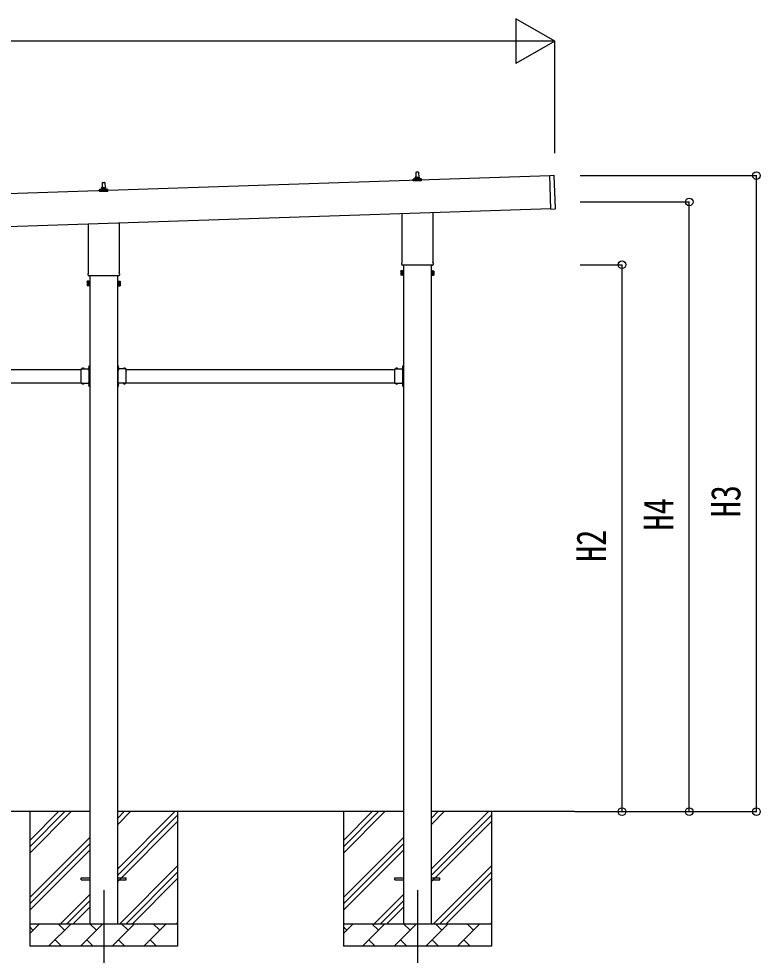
# Model space of a CAD drawing. Units: millimetres, scale not verified. Extents: x -16820 to 16820, y -11880 to 11880.
# Drawn here: x 1958 to 5267, y -8914 to -4736 of the extents above; entities that cross this region are included whole.
import ezdxf
from ezdxf.enums import TextEntityAlignment as Align

# ---------------------------------------------------------------- set-up
doc = ezdxf.new("R2010")
doc.units = ezdxf.units.MM
doc.header["$LTSCALE"] = 50
for name, color, linetype in [('0-3_YKK_12', 2, 'Continuous'), ('0-4_YKK_13', 4, 'Continuous'), ('0-5_YKK_A1', 4, 'Continuous'), ('0-6_YKK_D', 6, 'Continuous')]:
    doc.layers.add(name, color=color, linetype=linetype)
doc.styles.add('ＭＳ ゴシック', font='')
doc.styles.get('ＭＳ ゴシック').set_extended_font_data('MS Gothic')

msp = doc.modelspace()

# ---------------------------------------------------------------- linework, layer by layer
at = {"layer": '0-3_YKK_12'}
for p, q in [((2337.08, -8623), (2337.08, -9123)), ((3737.08, -8623), (3737.08, -9123))]:
    msp.add_line(p, q, dxfattribs=at)
at = {"layer": '0-4_YKK_13'}
for p, q in [((3731.08, -5443.74), (3731.81, -5420.21)), ((3732.81, -5419.24), (3741.35, -5419.24)), ((3742.35, -5420.21), (3743.08, -5443.74)), ((2331.08, -5490.41), (2331.81, -5466.88)), ((2332.81, -5465.91), (2341.35, -5465.91)), ((2342.35, -5466.88), (2343.08, -5490.41)), ((3718.83, -5459.24), (3718.83, -5451.53)), ((3755.33, -5459.24), (3718.83, -5459.24)), ((3719.21, -5450.74), (3754.95, -5450.74)), ((3719.59, -5450.55), (3726.31, -5448.92)), ((3726.7, -5448.74), (3747.46, -5448.74)), ((3727.08, -5447.95), (3727.08, -5443.74)), ((3728.08, -5443.74), (3746.08, -5443.74)), ((3747.08, -5447.95), (3747.08, -5443.74)), ((3754.56, -5450.55), (3747.84, -5448.92)), ((3755.33, -5459.24), (3755.33, -5451.53)), ((4327.85, -5434.64), (4346.84, -5434)), ((4332.85, -5584.55), (4327.85, -5434.64)), ((4352.8, -5582.89), (4347.87, -5434.97)), ((2318.83, -5505.91), (2318.83, -5498.19)), ((2355.33, -5505.91), (2318.83, -5505.91)), ((2319.21, -5497.41), (2354.95, -5497.41)), ((2319.59, -5497.22), (2326.31, -5495.59)), ((2326.7, -5495.41), (2347.46, -5495.41)), ((2327.08, -5494.62), (2327.08, -5490.41)), ((2328.08, -5490.41), (2346.08, -5490.41)), ((2347.08, -5494.62), (2347.08, -5490.41)), ((2354.56, -5497.22), (2347.84, -5495.59)), ((2355.33, -5505.91), (2355.33, -5498.19)), ((4332.85, -5584.55), (4351.84, -5583.92)), ((3668.78, -5823.23), (3668.78, -5603.65)), ((3805.38, -5599.1), (3805.38, -5823.23)), ((2268.78, -5869.89), (2268.78, -5650.32)), ((2405.38, -5645.77), (2405.38, -5869.89)), ((3667.08, -5832), (3667.08, -5826.5)), ((3805.02, -5835.5), (3669.14, -5835.5)), ((3807.08, -5826.5), (3807.08, -5832)), ((2267.08, -5878.67), (2267.08, -5873.17)), ((2405.02, -5882.17), (2269.14, -5882.17)), ((2407.08, -5873.17), (2407.08, -5878.67)), ((3663.08, -5861.5), (3663.84, -5860.19)), ((3663.08, -5861.5), (3663.08, -5878.5)), ((3663.08, -5878.5), (3663.84, -5879.81)), ((3670.08, -5865.09), (3663.84, -5865.09)), ((3670.08, -5874.91), (3663.84, -5874.91)), ((3670.08, -5879.81), (3663.84, -5879.81)), ((3672.58, -5879.2), (3670.08, -5879.2)), ((3801.58, -5879.2), (3804.08, -5879.2)), ((3804.08, -5865.09), (3810.32, -5865.09)), ((3804.08, -5874.91), (3810.32, -5874.91)), ((3804.08, -5879.81), (3810.32, -5879.81)), ((3811.08, -5861.5), (3810.32, -5860.19)), ((3811.08, -5878.5), (3810.32, -5879.81)), ((3811.08, -5861.5), (3811.08, -5878.5)), ((2263.08, -5908.17), (2263.84, -5906.85)), ((2263.08, -5908.17), (2263.08, -5925.17)), ((2263.08, -5925.17), (2263.84, -5926.48)), ((2270.08, -5911.76), (2263.84, -5911.76)), ((2270.08, -5921.57), (2263.84, -5921.57)), ((2270.08, -5926.48), (2263.84, -5926.48)), ((2272.58, -5925.87), (2270.08, -5925.87)), ((2401.58, -5925.87), (2404.08, -5925.87)), ((2404.08, -5911.76), (2410.32, -5911.76)), ((2404.08, -5921.57), (2410.32, -5921.57)), ((2404.08, -5926.48), (2410.32, -5926.48)), ((2411.08, -5908.17), (2410.32, -5906.85)), ((2411.08, -5925.17), (2410.32, -5926.48)), ((2411.08, -5908.17), (2411.08, -5925.17)), ((2236.58, -6308.29), (2236.58, -6297.9)), ((2236.58, -6297.9), (2272.98, -6297.9)), ((2239.84, -6297.04), (2239.84, -6297.2)), ((2240.54, -6297.9), (2248.61, -6297.9)), ((2243.45, -6297.9), (2242.13, -6295.24)), ((2245.7, -6297.9), (2247.03, -6295.24)), ((2249.31, -6297.04), (2249.31, -6297.2)), ((2268.88, -6290), (2274.58, -6290)), ((2272.58, -6299.5), (2269.58, -6299.5)), ((2272.98, -6288.87), (2270.32, -6287.55)), ((2272.98, -6291.13), (2270.32, -6292.45)), ((2272.12, -6285.26), (2272.28, -6285.26)), ((2272.12, -6294.73), (2272.28, -6294.73)), ((2272.58, -6308.29), (2272.58, -6301.5)), ((2272.98, -6282.5), (2274.58, -6282.5)), ((2272.98, -6299.46), (2272.98, -6282.5)), ((2272.98, -6285.96), (2272.98, -6294.03)), ((2274.58, -6287), (2272.98, -6287)), ((2272.98, -6288), (2274.58, -6288)), ((2272.98, -6292), (2274.58, -6292)), ((2274.58, -6293), (2272.98, -6293)), ((2401.18, -6282.5), (2399.58, -6282.5)), ((2399.58, -6287), (2401.18, -6287)), ((2401.18, -6288), (2399.58, -6288)), ((2405.28, -6290), (2399.58, -6290)), ((2401.18, -6292), (2399.58, -6292)), ((2399.58, -6293), (2401.18, -6293)), ((2401.18, -6299.46), (2401.18, -6282.5)), ((2401.18, -6285.96), (2401.18, -6294.03)), ((2401.18, -6288.87), (2403.84, -6287.55)), ((2401.18, -6291.13), (2403.84, -6292.45)), ((2437.58, -6297.9), (2401.18, -6297.9)), ((2401.58, -6299.5), (2404.58, -6299.5)), ((2401.58, -6308.29), (2401.58, -6301.5)), ((2402.04, -6285.26), (2401.88, -6285.26)), ((2402.04, -6294.73), (2401.88, -6294.73)), ((2424.84, -6297.04), (2424.84, -6297.2)), ((2433.61, -6297.9), (2425.54, -6297.9)), ((2428.45, -6297.9), (2427.13, -6295.24)), ((2430.7, -6297.9), (2432.03, -6295.24)), ((2434.31, -6297.04), (2434.31, -6297.2)), ((2437.58, -6308.29), (2437.58, -6297.9)), ((3636.58, -6308.29), (3636.58, -6297.9)), ((3636.58, -6297.9), (3672.98, -6297.9)), ((3639.84, -6297.04), (3639.84, -6297.2)), ((3640.54, -6297.9), (3648.61, -6297.9)), ((3643.45, -6297.9), (3642.13, -6295.24)), ((3645.7, -6297.9), (3647.03, -6295.24)), ((3649.31, -6297.04), (3649.31, -6297.2)), ((3668.88, -6290), (3674.58, -6290)), ((3672.58, -6299.5), (3669.58, -6299.5)), ((3672.98, -6288.87), (3670.32, -6287.55)), ((3672.98, -6291.13), (3670.32, -6292.45)), ((3672.12, -6285.26), (3672.28, -6285.26)), ((3672.12, -6294.73), (3672.28, -6294.73)), ((3672.58, -6308.29), (3672.58, -6301.5)), ((3672.98, -6282.5), (3674.58, -6282.5)), ((3672.98, -6299.46), (3672.98, -6282.5)), ((3672.98, -6285.96), (3672.98, -6294.03)), ((3674.58, -6287), (3672.98, -6287)), ((3672.98, -6288), (3674.58, -6288)), ((3672.98, -6292), (3674.58, -6292)), ((3674.58, -6293), (3672.98, -6293)), ((2236.58, -6350.29), (2236.58, -6309.71)), ((2272.58, -6350.29), (2272.58, -6309.71)), ((2401.58, -6350.29), (2401.58, -6309.71)), ((2437.58, -6350.29), (2437.58, -6309.71)), ((3636.58, -6350.29), (3636.58, -6309.71)), ((3672.58, -6350.29), (3672.58, -6309.71)), ((2236.58, -6362.1), (2236.58, -6351.71)), ((2236.58, -6362.1), (2272.98, -6362.1)), ((2239.84, -6362.96), (2239.84, -6362.8)), ((2240.54, -6362.1), (2248.61, -6362.1)), ((2243.45, -6362.1), (2242.13, -6364.76)), ((2245.7, -6362.1), (2247.03, -6364.76)), ((2249.31, -6362.96), (2249.31, -6362.8)), ((2269.58, -6360.5), (2272.58, -6360.5)), ((2272.98, -6368.87), (2270.32, -6367.55)), ((2272.98, -6371.13), (2270.32, -6372.45)), ((2272.12, -6365.26), (2272.28, -6365.26)), ((2272.12, -6374.73), (2272.28, -6374.73)), ((2272.58, -6358.5), (2272.58, -6351.71)), ((2272.98, -6377.5), (2272.98, -6360.54)), ((2272.98, -6365.96), (2272.98, -6374.03)), ((2272.98, -6368), (2274.58, -6368)), ((2272.98, -6372), (2274.58, -6372)), ((2272.98, -6377.5), (2274.58, -6377.5)), ((2401.18, -6368), (2399.58, -6368)), ((2401.18, -6372), (2399.58, -6372)), ((2401.18, -6377.5), (2399.58, -6377.5)), ((2401.18, -6377.5), (2401.18, -6360.54)), ((2437.58, -6362.1), (2401.18, -6362.1)), ((2401.18, -6365.96), (2401.18, -6374.03)), ((2401.18, -6368.87), (2403.84, -6367.55)), ((2401.18, -6371.13), (2403.84, -6372.45)), ((2401.58, -6358.5), (2401.58, -6351.71)), ((2404.58, -6360.5), (2401.58, -6360.5)), ((2402.04, -6365.26), (2401.88, -6365.26)), ((2402.04, -6374.73), (2401.88, -6374.73)), ((2424.84, -6362.96), (2424.84, -6362.8)), ((2433.61, -6362.1), (2425.54, -6362.1)), ((2428.45, -6362.1), (2427.13, -6364.76)), ((2430.7, -6362.1), (2432.03, -6364.76)), ((2434.31, -6362.96), (2434.31, -6362.8)), ((2437.58, -6362.1), (2437.58, -6351.71)), ((3636.58, -6362.1), (3636.58, -6351.71)), ((3636.58, -6362.1), (3672.98, -6362.1)), ((3639.84, -6362.96), (3639.84, -6362.8)), ((3640.54, -6362.1), (3648.61, -6362.1)), ((3643.45, -6362.1), (3642.13, -6364.76)), ((3645.7, -6362.1), (3647.03, -6364.76)), ((3649.31, -6362.96), (3649.31, -6362.8)), ((3669.58, -6360.5), (3672.58, -6360.5)), ((3672.98, -6368.87), (3670.32, -6367.55)), ((3672.98, -6371.13), (3670.32, -6372.45)), ((3672.12, -6365.26), (3672.28, -6365.26)), ((3672.12, -6374.73), (3672.28, -6374.73)), ((3672.58, -6358.5), (3672.58, -6351.71)), ((3672.98, -6377.5), (3672.98, -6360.54)), ((3672.98, -6365.96), (3672.98, -6374.03)), ((3672.98, -6368), (3674.58, -6368)), ((3672.98, -6372), (3674.58, -6372)), ((3672.98, -6377.5), (3674.58, -6377.5)), ((2237.08, -8568.5), (2274.58, -8568.5)), ((2237.08, -8577.5), (2237.08, -8568.5)), ((2237.08, -8577.5), (2274.58, -8577.5)), ((2399.58, -8568.5), (2437.08, -8568.5)), ((2399.58, -8577.5), (2437.08, -8577.5)), ((2437.08, -8577.5), (2437.08, -8568.5)), ((3637.08, -8568.5), (3674.58, -8568.5)), ((3637.08, -8577.5), (3637.08, -8568.5)), ((3637.08, -8577.5), (3674.58, -8577.5)), ((3799.58, -8568.5), (3837.08, -8568.5)), ((3799.58, -8577.5), (3837.08, -8577.5)), ((3837.08, -8577.5), (3837.08, -8568.5))]:
    msp.add_line(p, q, dxfattribs=at)
for points in [[(3670.08, -5879.81), (3670.08, -5860.19), (3663.84, -5860.19)], [(3670.08, -5879.2), (3670.08, -5860.8), (3672.58, -5860.8)], [(3804.08, -5879.2), (3804.08, -5860.8), (3801.58, -5860.8)], [(3804.08, -5879.81), (3804.08, -5860.19), (3810.32, -5860.19)], [(2270.08, -5926.48), (2270.08, -5906.85), (2263.84, -5906.85)], [(2270.08, -5925.87), (2270.08, -5907.47), (2272.58, -5907.47)], [(2404.08, -5925.87), (2404.08, -5907.47), (2401.58, -5907.47)], [(2404.08, -5926.48), (2404.08, -5906.85), (2410.32, -5906.85)], [(2272.58, -6301.5), (2269.58, -6301.5), (2269.58, -6297.9)], [(2274.58, -6297.5), (2274.58, -6291.5), (2274.58, -6288.5), (2274.58, -6282.5)], [(2399.58, -6297.5), (2399.58, -6291.5), (2399.58, -6288.5), (2399.58, -6282.5)], [(2401.58, -6301.5), (2404.58, -6301.5), (2404.58, -6297.9)], [(3672.58, -6301.5), (3669.58, -6301.5), (3669.58, -6297.9)], [(3674.58, -6297.5), (3674.58, -6291.5), (3674.58, -6288.5), (3674.58, -6282.5)], [(2272.58, -6358.5), (2269.58, -6358.5), (2269.58, -6362.1)], [(2274.58, -6377.5), (2274.58, -6371.5), (2274.58, -6368.5), (2274.58, -6362.5)], [(2399.58, -6377.5), (2399.58, -6371.5), (2399.58, -6368.5), (2399.58, -6362.5)], [(2401.58, -6358.5), (2404.58, -6358.5), (2404.58, -6362.1)], [(3672.58, -6358.5), (3669.58, -6358.5), (3669.58, -6362.1)], [(3674.58, -6377.5), (3674.58, -6371.5), (3674.58, -6368.5), (3674.58, -6362.5)]]:
    msp.add_lwpolyline(points, dxfattribs=at)
for points in [[(3672.58, -5880.5), (3672.58, -5859.5), (3674.58, -5859.5), (3674.58, -5880.5)], [(3801.58, -5880.5), (3801.58, -5859.5), (3799.58, -5859.5), (3799.58, -5880.5)], [(2272.58, -5927.17), (2272.58, -5906.17), (2274.58, -5906.17), (2274.58, -5927.17)], [(2401.58, -5927.17), (2401.58, -5906.17), (2399.58, -5906.17), (2399.58, -5927.17)]]:
    msp.add_lwpolyline(points, close=True, dxfattribs=at)
for centre, radius, start, end in [((3732.81, -5420.24), 1, 90, 178.60509), ((3741.35, -5420.24), 1, 1.39491, 90), ((2332.81, -5466.91), 1, 90, 178.60509), ((2341.35, -5466.91), 1, 1.39491, 90), ((3719.83, -5451.53), 1, 103.62699, 180), ((3726.08, -5447.95), 1, 283.62699, 0), ((3731.16, -5444.37), 4.13, 90, 171.17633), ((3728.08, -5444.74), 1, 90, 180), ((3740.41, -5443.74), 4.83, 133.60282, 180), ((3733.75, -5443.74), 4.83, 0, 46.39718), ((3742.99, -5444.37), 4.13, 8.82367, 90), ((3746.08, -5444.74), 1, 0, 90), ((3748.08, -5447.95), 1, 180, 256.37301), ((3754.33, -5451.53), 1, 0, 76.37301), ((4346.87, -5435), 1, 1.90915, 91.90915), ((2319.83, -5498.19), 1, 103.62699, 180), ((2326.08, -5494.62), 1, 283.62699, 0), ((2331.16, -5491.04), 4.13, 90, 171.17633), ((2328.08, -5491.41), 1, 90, 180), ((2340.41, -5490.41), 4.83, 133.60282, 180), ((2333.75, -5490.41), 4.83, 0, 46.39718), ((2342.99, -5491.04), 4.13, 8.82367, 90), ((2346.08, -5491.41), 1, 0, 90), ((2348.08, -5494.62), 1, 180, 256.37301), ((2354.33, -5498.19), 1, 0, 76.37301), ((4351.8, -5582.92), 1, 271.90915, 1.90915), ((3671.08, -5826.5), 4, 125.09963, 180), ((3671.08, -5832), 4, 180, 194.47751), ((3671.08, -5832), 4, 194.47751, 241.04498), ((3803.08, -5832), 4, 298.95502, 345.52249), ((3803.08, -5826.5), 4, 0, 54.90037), ((3803.08, -5832), 4, 345.52249, 0), ((2271.08, -5873.17), 4, 125.09963, 180), ((2271.08, -5878.67), 4, 180, 194.47751), ((2271.08, -5878.67), 4, 194.47751, 241.04498), ((2403.08, -5878.67), 4, 298.95502, 345.52249), ((2403.08, -5873.17), 4, 0, 54.90037), ((2403.08, -5878.67), 4, 345.52249, 0), ((3667.42, -5862.64), 4.34, 145.61575, 214.38425), ((3679.32, -5870), 16.24, 162.41205, 197.58795), ((3667.42, -5877.36), 4.34, 145.61575, 214.38425), ((3806.73, -5862.64), 4.34, 325.61575, 34.38425), ((3794.84, -5870), 16.24, 342.41205, 17.58795), ((3806.73, -5877.36), 4.34, 325.61575, 34.38425), ((2267.42, -5909.31), 4.34, 145.61575, 214.38425), ((2279.32, -5916.67), 16.24, 162.41205, 197.58795), ((2267.42, -5924.03), 4.34, 145.61575, 214.38425), ((2406.73, -5909.31), 4.34, 325.61575, 34.38425), ((2394.84, -5916.67), 16.24, 342.41205, 17.58795), ((2406.73, -5924.03), 4.34, 325.61575, 34.38425), ((2235.88, -6309), 1, 314.427, 45.573), ((2240.54, -6297.2), 0.7, 180, 270), ((2240.71, -6297.04), 0.862, 129.12355, 180), ((2244.58, -6301.8), 7, 90, 129.12355), ((2244.58, -6301.8), 7, 50.87645, 90), ((2248.61, -6297.2), 0.7, 270, 0), ((2248.45, -6297.04), 0.862, 0, 50.87645), ((2276.88, -6290), 7, 140.87645, 180), ((2276.88, -6290), 7, 180, 219.12355), ((2272.12, -6286.13), 0.862, 90, 140.87645), ((2272.12, -6293.87), 0.862, 219.12355, 270), ((2272.28, -6285.96), 0.7, 0, 90), ((2272.28, -6294.03), 0.7, 270, 0), ((2273.28, -6309), 1, 134.427, 225.573), ((2272.58, -6297.5), 2, 270, 0), ((2401.58, -6297.5), 2, 180, 270), ((2401.88, -6285.96), 0.7, 90, 180), ((2401.88, -6294.03), 0.7, 180, 270), ((2400.88, -6309), 1, 314.427, 45.573), ((2402.04, -6286.13), 0.862, 39.12355, 90), ((2402.04, -6293.87), 0.862, 270, 320.87645), ((2397.28, -6290), 7, 0, 39.12355), ((2397.28, -6290), 7, 320.87645, 0), ((2425.54, -6297.2), 0.7, 180, 270), ((2425.71, -6297.04), 0.862, 129.12355, 180), ((2429.58, -6301.8), 7, 90, 129.12355), ((2429.58, -6301.8), 7, 50.87645, 90), ((2433.61, -6297.2), 0.7, 270, 0), ((2433.45, -6297.04), 0.862, 0, 50.87645), ((2438.28, -6309), 1, 134.427, 225.573), ((3635.88, -6309), 1, 314.427, 45.573), ((3640.54, -6297.2), 0.7, 180, 270), ((3640.71, -6297.04), 0.862, 129.12355, 180), ((3644.58, -6301.8), 7, 90, 129.12355), ((3644.58, -6301.8), 7, 50.87645, 90), ((3648.61, -6297.2), 0.7, 270, 0), ((3648.45, -6297.04), 0.862, 0, 50.87645), ((3676.88, -6290), 7, 140.87645, 180), ((3676.88, -6290), 7, 180, 219.12355), ((3672.12, -6286.13), 0.862, 90, 140.87645), ((3672.12, -6293.87), 0.862, 219.12355, 270), ((3672.28, -6285.96), 0.7, 0, 90), ((3672.28, -6294.03), 0.7, 270, 0), ((3673.28, -6309), 1, 134.427, 225.573), ((3672.58, -6297.5), 2, 270, 0), ((2235.88, -6351), 1, 314.427, 45.573), ((2273.28, -6351), 1, 134.427, 225.573), ((2400.88, -6351), 1, 314.427, 45.573), ((2438.28, -6351), 1, 134.427, 225.573), ((3635.88, -6351), 1, 314.427, 45.573), ((3673.28, -6351), 1, 134.427, 225.573), ((2240.54, -6362.8), 0.7, 90, 180), ((2240.71, -6362.96), 0.862, 180, 230.87645), ((2244.58, -6358.2), 7, 230.87645, 270), ((2244.58, -6358.2), 7, 270, 309.12355), ((2248.61, -6362.8), 0.7, 0, 90), ((2248.45, -6362.96), 0.862, 309.12355, 0), ((2276.88, -6370), 7, 140.87645, 180), ((2276.88, -6370), 7, 180, 219.12355), ((2272.12, -6366.13), 0.862, 90, 140.87645), ((2272.12, -6373.87), 0.862, 219.12355, 270), ((2272.28, -6365.96), 0.7, 0, 90), ((2272.28, -6374.03), 0.7, 270, 0), ((2272.58, -6362.5), 2, 0, 90), ((2401.58, -6362.5), 2, 90, 180), ((2401.88, -6365.96), 0.7, 90, 180), ((2401.88, -6374.03), 0.7, 180, 270), ((2402.04, -6366.13), 0.862, 39.12355, 90), ((2402.04, -6373.87), 0.862, 270, 320.87645), ((2397.28, -6370), 7, 0, 39.12355), ((2397.28, -6370), 7, 320.87645, 0), ((2425.54, -6362.8), 0.7, 90, 180), ((2425.71, -6362.96), 0.862, 180, 230.87645), ((2429.58, -6358.2), 7, 230.87645, 270), ((2429.58, -6358.2), 7, 270, 309.12355), ((2433.61, -6362.8), 0.7, 0, 90), ((2433.45, -6362.96), 0.862, 309.12355, 0), ((3640.54, -6362.8), 0.7, 90, 180), ((3640.71, -6362.96), 0.862, 180, 230.87645), ((3644.58, -6358.2), 7, 230.87645, 270), ((3644.58, -6358.2), 7, 270, 309.12355), ((3648.61, -6362.8), 0.7, 0, 90), ((3648.45, -6362.96), 0.862, 309.12355, 0), ((3676.88, -6370), 7, 140.87645, 180), ((3676.88, -6370), 7, 180, 219.12355), ((3672.12, -6366.13), 0.862, 90, 140.87645), ((3672.12, -6373.87), 0.862, 219.12355, 270), ((3672.28, -6365.96), 0.7, 0, 90), ((3672.28, -6374.03), 0.7, 270, 0), ((3672.58, -6362.5), 2, 0, 90)]:
    msp.add_arc(centre, radius, start, end, dxfattribs=at)
at = {"layer": '0-5_YKK_A1'}
for p, q in [((4327.92, -5436.63), (-1064.15, -5616.34)), ((-1059.32, -5761.26), (4332.75, -5581.52)), ((3674.58, -5835.5), (3674.58, -8773)), ((3799.58, -8773), (3799.58, -5835.5)), ((2274.58, -5882.17), (2274.58, -8773)), ((2399.58, -8773), (2399.58, -5882.17)), ((1037.58, -6300), (2236.58, -6300)), ((2437.58, -6300), (3636.58, -6300)), ((1037.58, -6360), (2236.58, -6360)), ((2269.58, -6360), (2274.08, -6360)), ((2404.58, -6360), (2400.08, -6360)), ((2437.58, -6360), (3636.58, -6360)), ((3669.58, -6360), (3674.08, -6360)), ((2274.58, -8273), (999.58, -8273)), ((2007.08, -8273), (2007.08, -8873)), ((2007.08, -8458.05), (2192.13, -8273)), ((2007.08, -8429.77), (2163.85, -8273)), ((2007.08, -8401.48), (2135.56, -8273)), ((3674.58, -8273), (2399.58, -8273)), ((2399.58, -8528.1), (2654.68, -8273)), ((2399.58, -8330.11), (2456.69, -8273)), ((2399.58, -8301.82), (2428.4, -8273)), ((2399.58, -8556.38), (2667.08, -8288.88)), ((2667.08, -8273), (2667.08, -8873)), ((3407.08, -8273), (3407.08, -8873)), ((3407.08, -8458.05), (3592.13, -8273)), ((3407.08, -8429.77), (3563.85, -8273)), ((3407.08, -8401.48), (3535.56, -8273)), ((4437.96, -8273), (3799.58, -8273)), ((3799.58, -8528.1), (4054.68, -8273)), ((3799.58, -8330.11), (3856.69, -8273)), ((3799.58, -8301.82), (3828.4, -8273)), ((3799.58, -8556.38), (4067.08, -8288.88)), ((4067.08, -8273), (4067.08, -8873)), ((2399.58, -8584.67), (2667.08, -8317.17)), ((3799.58, -8584.67), (4067.08, -8317.17)), ((2007.08, -8656.04), (2274.58, -8388.54)), ((3407.08, -8656.04), (3674.58, -8388.54)), ((2007.08, -8684.32), (2274.58, -8416.82)), ((3407.08, -8684.32), (3674.58, -8416.82)), ((2007.08, -8712.61), (2274.58, -8445.11)), ((3407.08, -8712.61), (3674.58, -8445.11)), ((2409.24, -8773), (2667.08, -8515.16)), ((3809.24, -8773), (4067.08, -8515.16)), ((2437.52, -8773), (2667.08, -8543.44)), ((3837.52, -8773), (4067.08, -8543.44)), ((2465.81, -8773), (2667.08, -8571.73)), ((3865.81, -8773), (4067.08, -8571.73)), ((2144.68, -8773), (2274.58, -8643.1)), ((3544.68, -8773), (3674.58, -8643.1)), ((2172.96, -8773), (2274.58, -8671.38)), ((3572.96, -8773), (3674.58, -8671.38)), ((2201.25, -8773), (2274.58, -8699.67)), ((3601.25, -8773), (3674.58, -8699.67)), ((2007.08, -8773), (2667.08, -8773)), ((2007.08, -8815.89), (2049.97, -8773)), ((2091.39, -8873), (2191.39, -8773)), ((2162.84, -8801.55), (2134.29, -8773)), ((2232.82, -8873), (2332.82, -8773)), ((2304.26, -8801.55), (2275.71, -8773)), ((2374.24, -8873), (2474.24, -8773)), ((2445.68, -8801.55), (2417.13, -8773)), ((2515.66, -8873), (2615.66, -8773)), ((2587.1, -8801.55), (2558.55, -8773)), ((2663.79, -8773), (2667.08, -8769.72)), ((3407.08, -8773), (4067.08, -8773)), ((3407.08, -8815.89), (3449.97, -8773)), ((3491.39, -8873), (3591.39, -8773)), ((3562.84, -8801.55), (3534.29, -8773)), ((3632.82, -8873), (3732.82, -8773)), ((3704.26, -8801.55), (3675.71, -8773)), ((3774.24, -8873), (3874.24, -8773)), ((3845.68, -8801.55), (3817.13, -8773)), ((3915.66, -8873), (4015.66, -8773)), ((3987.1, -8801.55), (3958.55, -8773)), ((4063.79, -8773), (4067.08, -8769.72)), ((2021.42, -8801.55), (2007.08, -8787.21)), ((3421.42, -8801.55), (3407.08, -8787.21)), ((2119.95, -8844.45), (2148.5, -8873)), ((2261.37, -8844.45), (2289.92, -8873)), ((2402.79, -8844.45), (2431.34, -8873)), ((2544.21, -8844.45), (2572.76, -8873)), ((3519.95, -8844.45), (3548.5, -8873)), ((3661.37, -8844.45), (3689.92, -8873)), ((3802.79, -8844.45), (3831.34, -8873)), ((3944.21, -8844.45), (3972.76, -8873)), ((2667.08, -8873), (2007.08, -8873)), ((4067.08, -8873), (3407.08, -8873))]:
    msp.add_line(p, q, dxfattribs=at)
for points in [[(2269.58, -6300), (2274.08, -6300), (2274.08, -6360)], [(2404.58, -6300), (2400.08, -6300), (2400.08, -6360)], [(3669.58, -6300), (3674.08, -6300), (3674.08, -6360)]]:
    msp.add_lwpolyline(points, dxfattribs=at)
at = {"layer": '0-6_YKK_D'}
for p, q in [((4350.23, -4835.55), (4177.02, -4735.55)), ((4177.02, -4735.55), (4177.02, -4935.55)), ((4150.23, -4835.55), (-881.62, -4835.55)), ((4350.23, -4835.55), (4003.82, -4835.55)), ((4350.23, -4835.55), (4177.02, -4935.55)), ((4350.23, -5335.84), (4350.23, -4834.55)), ((4464.11, -5435.55), (5251.23, -5435.55)), ((5250.23, -8273), (5250.23, -5435.55)), ((4464.11, -5553), (4951.23, -5553)), ((4950.23, -8273), (4950.23, -5553)), ((4464.11, -5833), (4651.23, -5833)), ((4650.23, -8273), (4650.23, -5833)), ((4438.96, -8273), (4951.23, -8273)), ((4464.11, -8273), (4651.23, -8273)), ((4464.11, -8273), (5251.23, -8273))]:
    msp.add_line(p, q, dxfattribs=at)
for centre in [(5250.23, -5435.55), (4950.23, -5553), (4650.23, -5833), (4650.23, -8273), (4950.23, -8273), (5250.23, -8273)]:
    msp.add_circle(centre, 17, dxfattribs=at)

# ---------------------------------------------------------------- texts
at = {"layer": '0-6_YKK_D', "style": 'ＭＳ ゴシック', "width": 0.8}
for s, p in [('H3', (5218.23, -6959.88)), ('H4', (4918.23, -7018.6)), ('H2', (4618.23, -7158.6))]:
    msp.add_text(s, height=132, rotation=90, dxfattribs=at).set_placement(p, align=Align.BOTTOM_LEFT)

doc.saveas('drawing.dxf')
